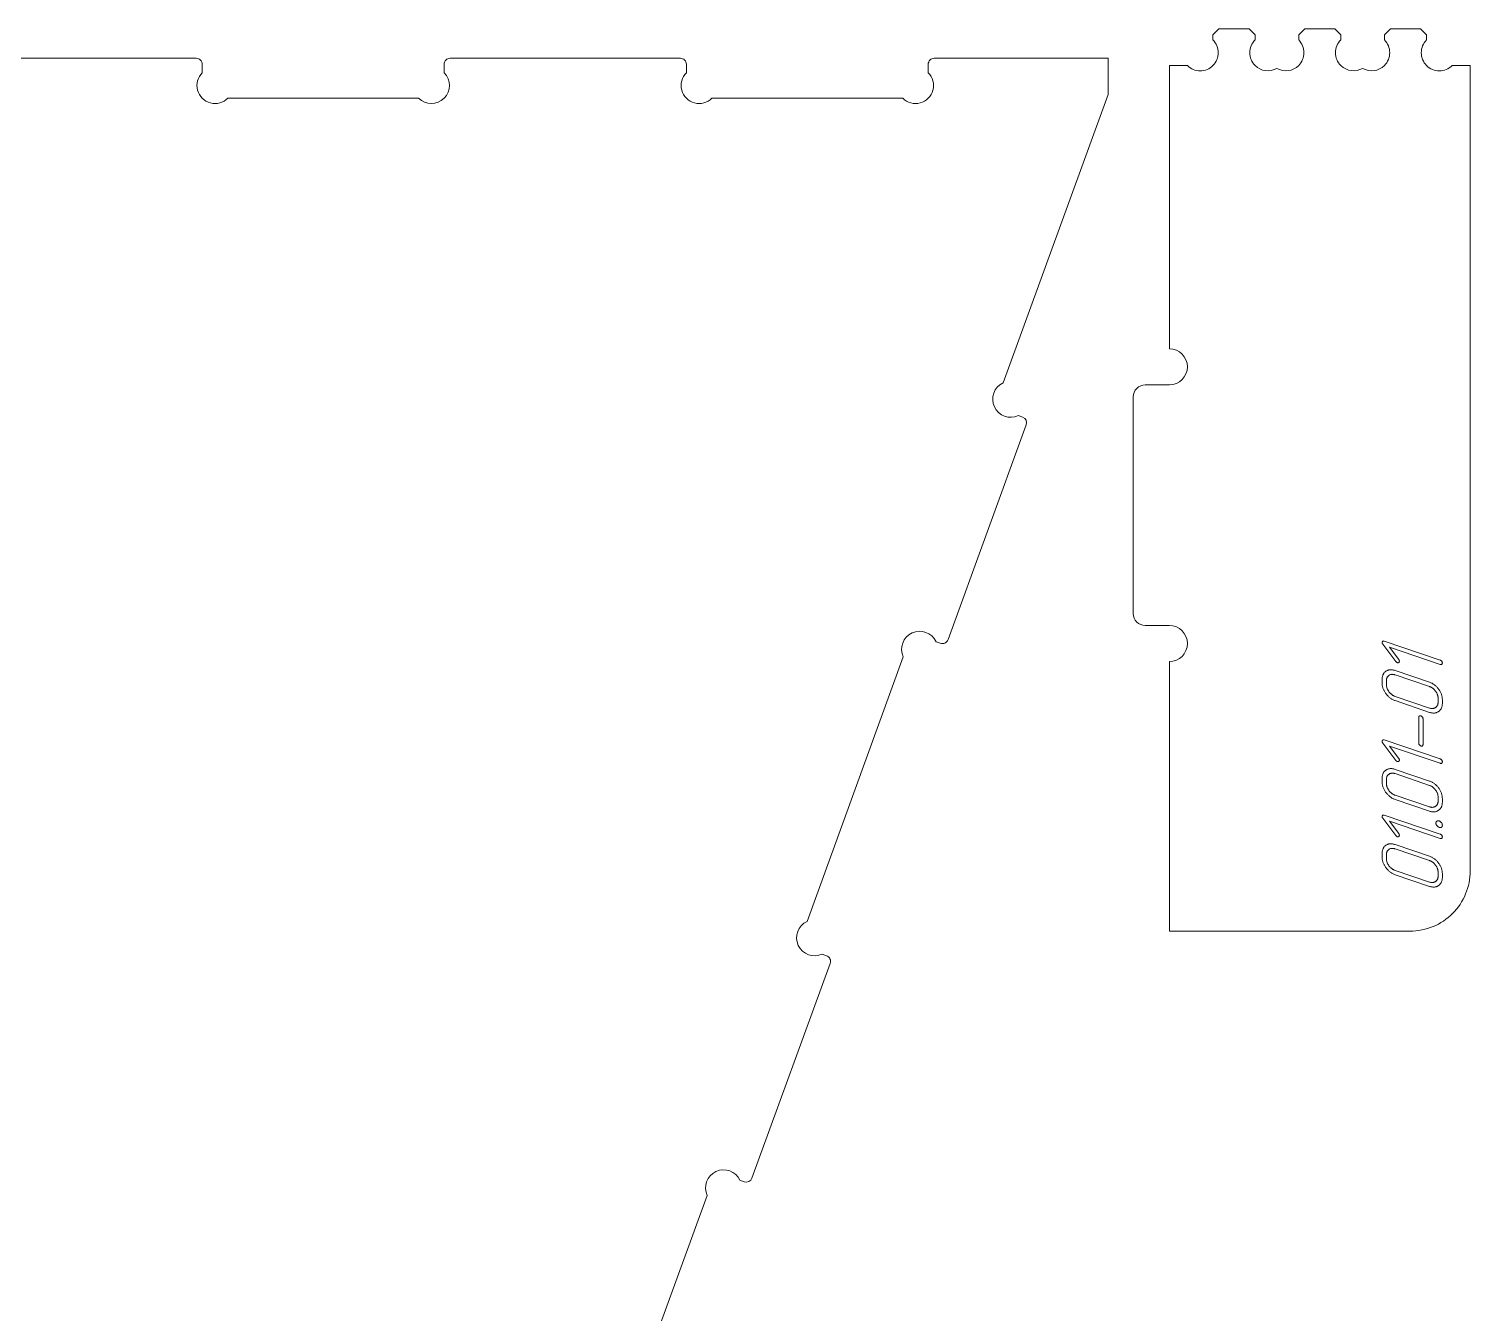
# Model space of a CAD drawing. Header units: millimetres. Extents: x 10 to 1486, y -701 to -10.
# Drawn here: x 1144.6 to 1384.1, y -223.7 to -10.2 of the extents above; entities that cross this region are included whole.
import ezdxf

# ---------------------------------------------------------------- set-up
doc = ezdxf.new("R2010")
doc.units = ezdxf.units.MM
doc.layers.add('cut', color=7, linetype='Continuous', lineweight=0)
doc.layers.add('mark', color=7, linetype='Continuous', lineweight=0)

msp = doc.modelspace()

# ---------------------------------------------------------------- linework, layer by layer
at = {"layer": 'cut'}
msp.add_lwpolyline([(1366.262731, -16.752294, -0.3398485373), (1362.637739, -16.277662, -0.1989123674), (1361.759059, -14.156342, -0.1989123674), (1362.637739, -12.035021), (1362.637739, -11.177673), (1361.637741, -10.177675), (1356.637751, -10.177675), (1355.637753, -11.177673), (1355.637753, -12.035021, -0.4142135624), (1355.637753, -16.277662, -0.339848591), (1352.01276, -16.752294, -0.339848591), (1348.387767, -16.277662, -0.1989123674), (1347.509087, -14.156342, -0.1989123674), (1348.387767, -12.035021), (1348.387767, -11.177673), (1347.387769, -10.177675), (1342.387779, -10.177675), (1341.387781, -11.177673), (1341.387781, -12.035021, -0.4142135624), (1341.387781, -16.277662, -0.4142135624), (1337.14514, -16.277662), (1334.137796, -16.277662), (1334.137796, -63.377556, -1), (1334.137796, -69.377556), (1330.137804, -69.377556, 0.4142135624), (1328.137808, -71.377552), (1328.137808, -107.37748, 0.4142135624), (1330.137804, -109.377476), (1334.137796, -109.377476, -1), (1334.137796, -115.377476), (1334.137796, -160.177375), (1374.137716, -160.177375, 0.4142135624), (1384.137696, -150.177395), (1384.137696, -16.277662), (1381.130351, -16.277662, -0.4142135624), (1376.88771, -16.277662, -0.1989123674), (1376.00903, -14.156342, -0.1989123674), (1376.88771, -12.035021), (1376.88771, -11.177673), (1375.887712, -10.177675), (1370.887722, -10.177675), (1369.887724, -11.177673), (1369.887724, -12.035021, -0.4142135624), (1369.887724, -16.277662, -0.3398485373)], format="xyb", close=True, dxfattribs=at)
msp.add_lwpolyline([(1134.140699, -15.076734), (1172.400505, -15.076734, -0.4142135624), (1173.400503, -16.076732), (1173.400503, -17.48408, 1), (1177.643144, -21.726721), (1209.357782, -21.726721, 1), (1213.600423, -17.48408), (1213.600423, -16.076732, -0.4142135624), (1214.600421, -15.076734), (1252.860226, -15.076734, -0.4142135624), (1253.860224, -16.076732), (1253.860224, -17.48408, 1), (1258.102865, -21.726721), (1289.817503, -21.726721, 1), (1294.060144, -17.48408), (1294.060144, -16.076732, -0.4142135624), (1295.060142, -15.076734), (1323.960084, -15.076734), (1323.960084, -21.076722), (1306.505274, -69.033419, 0.9999999942), (1309.040983, -74.471266), (1309.752658, -74.730294, -0.4142135317), (1310.35033, -76.012005), (1297.353591, -111.720253, -0.4142136646), (1296.071881, -112.317924), (1295.360205, -112.058895, 0.9999999202), (1289.922358, -114.594605), (1273.918617, -158.564524, 0.9999999942), (1276.454326, -164.002371), (1277.166001, -164.261399, -0.4142135624), (1277.763673, -165.54311), (1264.766934, -201.251359, -0.4142134704), (1263.485223, -201.849029), (1262.773548, -201.590001, 0.9999999886), (1257.335701, -204.12571), (1241.33196, -248.095629, 0.9999999942)], format="xyb", dxfattribs=at)
at = {"layer": 'mark'}
for points in [[(1379.157014, -115.128023), (1369.861273, -111.968877), (1369.832322, -111.960009), (1369.804438, -111.95345), (1369.777621, -111.949202), (1369.751871, -111.947263), (1369.727189, -111.947635), (1369.703573, -111.950317), (1369.681025, -111.955308), (1369.659544, -111.96261), (1369.639131, -111.972222), (1369.619784, -111.984144), (1369.60154, -111.998311), (1369.584853, -112.013879), (1369.569863, -112.030587), (1369.55657, -112.048437), (1369.544973, -112.067427), (1369.535074, -112.087558), (1369.526872, -112.108829), (1369.520367, -112.131242), (1369.515559, -112.154795), (1369.512448, -112.179489), (1369.511331, -112.232012), (1369.51721, -112.285067), (1369.530144, -112.337502), (1369.550133, -112.389316), (1369.577176, -112.440511), (1369.611274, -112.491086), (1371.760823, -115.357263), (1371.805377, -115.397536), (1371.845903, -115.433086), (1371.8824, -115.463914), (1371.914869, -115.49002), (1371.94331, -115.511403), (1371.967722, -115.528064), (1371.988106, -115.540002), (1372.004461, -115.547218), (1372.041401, -115.558096), (1372.076999, -115.56517), (1372.111253, -115.56844), (1372.144165, -115.567908), (1372.175734, -115.563572), (1372.20596, -115.555432), (1372.234844, -115.543489), (1372.262385, -115.527743), (1372.287575, -115.508854), (1372.309406, -115.487484), (1372.327879, -115.463633), (1372.342993, -115.437299), (1372.354748, -115.408485), (1372.363145, -115.377189), (1372.368183, -115.343411), (1372.369862, -115.307152), (1372.368188, -115.273101), (1372.363166, -115.238807), (1372.354795, -115.204268), (1372.343077, -115.169485), (1372.32801, -115.134458), (1372.309594, -115.099186), (1372.287831, -115.063671), (1372.26272, -115.027911), (1370.727008, -112.977357), (1379.157237, -115.842419), (1379.202129, -115.855979), (1379.243893, -115.865131), (1379.282528, -115.869874), (1379.318035, -115.870209), (1379.350413, -115.866135), (1379.379663, -115.857653), (1379.405784, -115.844762), (1379.428777, -115.827463), (1379.448866, -115.789759), (1379.466277, -115.75494), (1379.481009, -115.723004), (1379.493062, -115.693954), (1379.502437, -115.667787), (1379.509134, -115.644505), (1379.513151, -115.624107), (1379.514491, -115.606593), (1379.51315, -115.567745), (1379.509127, -115.529773), (1379.502422, -115.492676), (1379.493034, -115.456454), (1379.480965, -115.421108), (1379.466214, -115.386637), (1379.44878, -115.353041), (1379.428665, -115.320321), (1379.402521, -115.287996), (1379.374145, -115.258038), (1379.343537, -115.230448), (1379.310697, -115.205227), (1379.275624, -115.182374), (1379.238319, -115.161888), (1379.198783, -115.143772)], [(1377.369852, -118.799221), (1371.655578, -116.85726), (1371.545017, -116.822167), (1371.436549, -116.792752), (1371.330174, -116.769014), (1371.225891, -116.750955), (1371.123701, -116.738573), (1371.023604, -116.73187), (1370.925599, -116.730845), (1370.829687, -116.735497), (1370.735867, -116.745828), (1370.64414, -116.761836), (1370.554506, -116.783523), (1370.466964, -116.810888), (1370.381515, -116.84393), (1370.298159, -116.882651), (1370.216895, -116.92705), (1370.137724, -116.977126), (1370.06204, -117.03182), (1369.99124, -117.090071), (1369.925322, -117.151878), (1369.864287, -117.217242), (1369.808135, -117.286162), (1369.756865, -117.358639), (1369.710479, -117.434672), (1369.668975, -117.514262), (1369.632354, -117.597409), (1369.600616, -117.684112), (1369.57376, -117.774372), (1369.551787, -117.868189), (1369.534698, -117.965562), (1369.522491, -118.066492), (1369.515166, -118.170978), (1369.512725, -118.279021), (1369.512725, -118.993305), (1369.515236, -119.10557), (1369.52277, -119.217366), (1369.535325, -119.328692), (1369.552904, -119.439548), (1369.575504, -119.549935), (1369.603127, -119.659852), (1369.635772, -119.7693), (1369.673439, -119.878278), (1369.716129, -119.986787), (1369.763841, -120.094826), (1369.816575, -120.202396), (1369.874331, -120.309496), (1369.93711, -120.416127), (1370.004912, -120.522288), (1370.077735, -120.627979), (1370.155581, -120.733201), (1370.236775, -120.836046), (1370.319643, -120.934604), (1370.404185, -121.028876), (1370.490402, -121.118862), (1370.578292, -121.204563), (1370.667857, -121.285977), (1370.759095, -121.363106), (1370.852008, -121.435948), (1370.946595, -121.504505), (1371.042856, -121.568775), (1371.140791, -121.62876), (1371.2404, -121.684458), (1371.341683, -121.735871), (1371.444641, -121.782998), (1371.549272, -121.825838), (1371.655578, -121.864393), (1377.369852, -123.806354), (1377.481264, -123.841629), (1377.590499, -123.871003), (1377.697558, -123.894476), (1377.802441, -123.912049), (1377.905147, -123.923721), (1378.005677, -123.929492), (1378.10403, -123.929362), (1378.200208, -123.923332), (1378.294209, -123.9114), (1378.386033, -123.893568), (1378.475681, -123.869836), (1378.563153, -123.840202), (1378.648449, -123.804668), (1378.731568, -123.763232), (1378.812511, -123.715896), (1378.891278, -123.66266), (1378.966529, -123.60502), (1379.036925, -123.544474), (1379.102466, -123.481023), (1379.163152, -123.414666), (1379.218984, -123.345403), (1379.26996, -123.273234), (1379.316082, -123.19816), (1379.357348, -123.12018), (1379.39376, -123.039295), (1379.425317, -122.955503), (1379.452019, -122.868806), (1379.473866, -122.779204), (1379.490858, -122.686695), (1379.502995, -122.591281), (1379.510278, -122.492961), (1379.512705, -122.391736), (1379.512705, -121.677452), (1379.510236, -121.566038), (1379.502828, -121.45501), (1379.490481, -121.344369), (1379.473196, -121.234114), (1379.450972, -121.124245), (1379.42381, -121.014763), (1379.391709, -120.905667), (1379.35467, -120.796957), (1379.312692, -120.688633), (1379.265775, -120.580696), (1379.213919, -120.473145), (1379.157125, -120.36598), (1379.095393, -120.259201), (1379.028722, -120.152809), (1378.957112, -120.046803), (1378.880563, -119.941183), (1378.800583, -119.837884), (1378.718678, -119.738843), (1378.634847, -119.644058), (1378.549091, -119.55353), (1378.46141, -119.467259), (1378.371803, -119.385244), (1378.280272, -119.307487), (1378.186815, -119.233986), (1378.091433, -119.164741), (1377.994126, -119.099754), (1377.894893, -119.039023), (1377.793735, -118.982549), (1377.690652, -118.930332), (1377.585644, -118.882371), (1377.478711, -118.838668)], [(1377.369852, -119.513505), (1371.655578, -117.571545), (1371.583006, -117.548521), (1371.511717, -117.529226), (1371.441711, -117.513661), (1371.372989, -117.501825), (1371.305551, -117.493718), (1371.239396, -117.489341), (1371.174524, -117.488693), (1371.110936, -117.491774), (1371.048632, -117.498584), (1370.987611, -117.509123), (1370.927873, -117.523392), (1370.869419, -117.54139), (1370.812248, -117.563117), (1370.756361, -117.588573), (1370.701757, -117.617759), (1370.648437, -117.650674), (1370.597405, -117.686682), (1370.549665, -117.725149), (1370.505217, -117.766073), (1370.464062, -117.809456), (1370.4262, -117.855296), (1370.39163, -117.903594), (1370.360352, -117.954351), (1370.332366, -118.007565), (1370.307673, -118.063237), (1370.286273, -118.121367), (1370.268164, -118.181956), (1370.253349, -118.245002), (1370.241825, -118.310506), (1370.233594, -118.378468), (1370.228656, -118.448888), (1370.227009, -118.521766), (1370.227009, -119.23605), (1370.228642, -119.310028), (1370.233538, -119.383749), (1370.2417, -119.457212), (1370.253125, -119.530417), (1370.267816, -119.603365), (1370.28577, -119.676055), (1370.30699, -119.748487), (1370.331473, -119.820661), (1370.359222, -119.892578), (1370.390234, -119.964238), (1370.424512, -120.035639), (1370.462054, -120.106783), (1370.50286, -120.177669), (1370.546931, -120.248298), (1370.594266, -120.318669), (1370.644866, -120.388782), (1370.697781, -120.457367), (1370.752064, -120.523151), (1370.807714, -120.586135), (1370.864731, -120.646319), (1370.923116, -120.703703), (1370.982867, -120.758286), (1371.043986, -120.810069), (1371.106472, -120.859052), (1371.170325, -120.905235), (1371.235545, -120.948618), (1371.302133, -120.9892), (1371.370087, -121.026982), (1371.439409, -121.061964), (1371.510098, -121.094146), (1371.582155, -121.123528), (1371.655578, -121.150109), (1377.369852, -123.092069), (1377.441574, -123.114759), (1377.512095, -123.133664), (1377.581417, -123.148785), (1377.649539, -123.160122), (1377.716461, -123.167674), (1377.782184, -123.171443), (1377.846707, -123.171427), (1377.91003, -123.167627), (1377.972153, -123.160043), (1378.033076, -123.148675), (1378.0928, -123.133523), (1378.151324, -123.114586), (1378.208648, -123.091865), (1378.264772, -123.06536), (1378.319697, -123.035071), (1378.373422, -123.000998), (1378.424886, -122.963952), (1378.473031, -122.924746), (1378.517855, -122.883379), (1378.559359, -122.839852), (1378.597542, -122.794164), (1378.632405, -122.746315), (1378.663948, -122.696305), (1378.692171, -122.644135), (1378.717073, -122.589804), (1378.738655, -122.533313), (1378.756917, -122.474661), (1378.771858, -122.413848), (1378.783479, -122.350875), (1378.79178, -122.285741), (1378.796761, -122.218446), (1378.798421, -122.148991), (1378.798421, -121.434707), (1378.79683, -121.362431), (1378.792059, -121.290245), (1378.784107, -121.218151), (1378.772974, -121.146147), (1378.758661, -121.074234), (1378.741166, -121.002411), (1378.720491, -120.930679), (1378.696635, -120.859038), (1378.669598, -120.787488), (1378.639381, -120.716028), (1378.605983, -120.644659), (1378.569403, -120.57338), (1378.529643, -120.502192), (1378.486703, -120.431095), (1378.440581, -120.360089), (1378.391279, -120.289173), (1378.339577, -120.219702), (1378.286257, -120.15303), (1378.231318, -120.089157), (1378.174761, -120.028083), (1378.116586, -119.969808), (1378.056793, -119.914331), (1377.995381, -119.861653), (1377.932351, -119.811775), (1377.867703, -119.764695), (1377.801436, -119.720414), (1377.733551, -119.678932), (1377.664048, -119.640249), (1377.592927, -119.604365), (1377.520187, -119.571279), (1377.445829, -119.540993)], [(1376.298426, -129.156455), (1376.298426, -124.870749), (1376.29664, -124.828513), (1376.291283, -124.787518), (1376.282354, -124.747765), (1376.269854, -124.709254), (1376.253783, -124.671984), (1376.23414, -124.635956), (1376.210926, -124.601169), (1376.18414, -124.567624), (1376.155346, -124.536076), (1376.126105, -124.50728), (1376.096417, -124.481236), (1376.066283, -124.457943), (1376.035703, -124.437402), (1376.004676, -124.419613), (1375.973203, -124.404576), (1375.941284, -124.39229), (1375.909364, -124.383215), (1375.877891, -124.377865), (1375.846864, -124.37624), (1375.816284, -124.378339), (1375.78615, -124.384164), (1375.756463, -124.393713), (1375.727222, -124.406987), (1375.698427, -124.423986), (1375.671641, -124.443678), (1375.648427, -124.46503), (1375.628784, -124.488042), (1375.612713, -124.512714), (1375.600213, -124.539046), (1375.591284, -124.567039), (1375.585927, -124.596691), (1375.584141, -124.628004), (1375.584141, -128.913709), (1375.585366, -128.946823), (1375.589038, -128.9792), (1375.595159, -129.010841), (1375.603729, -129.041745), (1375.614746, -129.071912), (1375.628212, -129.101342), (1375.644127, -129.130036), (1375.66249, -129.157993), (1375.683301, -129.185213), (1375.70656, -129.211697), (1375.7573, -129.26139), (1375.781459, -129.28347), (1375.804551, -129.303616), (1375.826576, -129.321829), (1375.847534, -129.338109), (1375.867424, -129.352455), (1375.886247, -129.364868), (1375.904003, -129.375347), (1375.920692, -129.383893), (1375.936314, -129.390505), (1375.940052, -129.391856), (1375.945741, -129.393772), (1375.959029, -129.397948), (1376.010926, -129.410144), (1376.060815, -129.415128), (1376.108694, -129.412901), (1376.154564, -129.403462), (1376.198426, -129.386811), (1376.221863, -129.368759), (1376.242176, -129.347637), (1376.259363, -129.323446), (1376.273426, -129.296186), (1376.284363, -129.265857), (1376.292176, -129.232459), (1376.296863, -129.195991)], [(1379.157014, -131.556561), (1369.861273, -128.397416), (1369.832322, -128.388547), (1369.804438, -128.381989), (1369.777621, -128.37774), (1369.751871, -128.375802), (1369.727189, -128.376173), (1369.703573, -128.378855), (1369.681025, -128.383847), (1369.659544, -128.391149), (1369.639131, -128.40076), (1369.619784, -128.412682), (1369.60154, -128.426849), (1369.584853, -128.442417), (1369.569863, -128.459126), (1369.55657, -128.476975), (1369.544973, -128.495965), (1369.535074, -128.516096), (1369.526872, -128.537368), (1369.520367, -128.559781), (1369.515559, -128.583334), (1369.512448, -128.608028), (1369.511331, -128.660551), (1369.51721, -128.713605), (1369.530144, -128.76604), (1369.550133, -128.817855), (1369.577176, -128.86905), (1369.611274, -128.919625), (1371.760823, -131.785802), (1371.805377, -131.826075), (1371.845903, -131.861625), (1371.8824, -131.892453), (1371.914869, -131.918558), (1371.94331, -131.939942), (1371.967722, -131.956602), (1371.988106, -131.968541), (1372.004461, -131.975757), (1372.041401, -131.986634), (1372.076999, -131.993708), (1372.111253, -131.996979), (1372.144165, -131.996446), (1372.175734, -131.99211), (1372.20596, -131.983971), (1372.234844, -131.972028), (1372.262385, -131.956282), (1372.287575, -131.937393), (1372.309406, -131.916023), (1372.327879, -131.892171), (1372.342993, -131.865838), (1372.354748, -131.837023), (1372.363145, -131.805727), (1372.368183, -131.77195), (1372.369862, -131.73569), (1372.368188, -131.70164), (1372.363166, -131.667345), (1372.354795, -131.632807), (1372.343077, -131.598024), (1372.32801, -131.562996), (1372.309594, -131.527725), (1372.287831, -131.49221), (1372.26272, -131.45645), (1370.727008, -129.405896), (1379.157237, -132.270957), (1379.202129, -132.284517), (1379.243893, -132.293669), (1379.282528, -132.298413), (1379.318035, -132.298747), (1379.350413, -132.294674), (1379.379663, -132.286192), (1379.405784, -132.273301), (1379.428777, -132.256002), (1379.448866, -132.218298), (1379.466277, -132.183478), (1379.481009, -132.151543), (1379.493062, -132.122492), (1379.502437, -132.096326), (1379.509134, -132.073043), (1379.513151, -132.052645), (1379.514491, -132.035132), (1379.51315, -131.996284), (1379.509127, -131.958311), (1379.502422, -131.921214), (1379.493034, -131.884993), (1379.480965, -131.849646), (1379.466214, -131.815175), (1379.44878, -131.78158), (1379.428665, -131.74886), (1379.402521, -131.716534), (1379.374145, -131.686576), (1379.343537, -131.658987), (1379.310697, -131.633765), (1379.275624, -131.610912), (1379.238319, -131.590427), (1379.198783, -131.57231)], [(1377.369852, -135.227759), (1371.655578, -133.285799), (1371.545017, -133.250706), (1371.436549, -133.22129), (1371.330174, -133.197553), (1371.225891, -133.179493), (1371.123701, -133.167112), (1371.023604, -133.160409), (1370.925599, -133.159383), (1370.829687, -133.164036), (1370.735867, -133.174366), (1370.64414, -133.190375), (1370.554506, -133.212062), (1370.466964, -133.239426), (1370.381515, -133.272469), (1370.298159, -133.31119), (1370.216895, -133.355588), (1370.137724, -133.405665), (1370.06204, -133.460359), (1369.99124, -133.518609), (1369.925322, -133.580416), (1369.864287, -133.64578), (1369.808135, -133.7147), (1369.756865, -133.787177), (1369.710479, -133.863211), (1369.668975, -133.942801), (1369.632354, -134.025948), (1369.600616, -134.112651), (1369.57376, -134.202911), (1369.551787, -134.296727), (1369.534698, -134.394101), (1369.522491, -134.49503), (1369.515166, -134.599517), (1369.512725, -134.707559), (1369.512725, -135.421844), (1369.515236, -135.534109), (1369.52277, -135.645904), (1369.535325, -135.75723), (1369.552904, -135.868087), (1369.575504, -135.978473), (1369.603127, -136.088391), (1369.635772, -136.197839), (1369.673439, -136.306817), (1369.716129, -136.415326), (1369.763841, -136.523365), (1369.816575, -136.630935), (1369.874331, -136.738035), (1369.93711, -136.844665), (1370.004912, -136.950826), (1370.077735, -137.056518), (1370.155581, -137.16174), (1370.236775, -137.264584), (1370.319643, -137.363142), (1370.404185, -137.457415), (1370.490402, -137.547401), (1370.578292, -137.633101), (1370.667857, -137.714516), (1370.759095, -137.791644), (1370.852008, -137.864487), (1370.946595, -137.933043), (1371.042856, -137.997314), (1371.140791, -138.057298), (1371.2404, -138.112997), (1371.341683, -138.16441), (1371.444641, -138.211536), (1371.549272, -138.254377), (1371.655578, -138.292932), (1377.369852, -140.234892), (1377.481264, -140.270167), (1377.590499, -140.299541), (1377.697558, -140.323015), (1377.802441, -140.340587), (1377.905147, -140.352259), (1378.005677, -140.35803), (1378.10403, -140.357901), (1378.200208, -140.35187), (1378.294209, -140.339939), (1378.386033, -140.322107), (1378.475681, -140.298374), (1378.563153, -140.26874), (1378.648449, -140.233206), (1378.731568, -140.191771), (1378.812511, -140.144435), (1378.891278, -140.091198), (1378.966529, -140.033558), (1379.036925, -139.973013), (1379.102466, -139.909561), (1379.163152, -139.843204), (1379.218984, -139.773941), (1379.26996, -139.701773), (1379.316082, -139.626699), (1379.357348, -139.548719), (1379.39376, -139.467833), (1379.425317, -139.384042), (1379.452019, -139.297345), (1379.473866, -139.207742), (1379.490858, -139.115234), (1379.502995, -139.01982), (1379.510278, -138.9215), (1379.512705, -138.820274), (1379.512705, -138.10599), (1379.510236, -137.994576), (1379.502828, -137.883549), (1379.490481, -137.772908), (1379.473196, -137.662653), (1379.450972, -137.552784), (1379.42381, -137.443301), (1379.391709, -137.334205), (1379.35467, -137.225495), (1379.312692, -137.117172), (1379.265775, -137.009234), (1379.213919, -136.901683), (1379.157125, -136.794518), (1379.095393, -136.68774), (1379.028722, -136.581347), (1378.957112, -136.475341), (1378.880563, -136.369721), (1378.800583, -136.266423), (1378.718678, -136.167381), (1378.634847, -136.072597), (1378.549091, -135.982069), (1378.46141, -135.895797), (1378.371803, -135.813783), (1378.280272, -135.736025), (1378.186815, -135.662524), (1378.091433, -135.59328), (1377.994126, -135.528292), (1377.894893, -135.467562), (1377.793735, -135.411088), (1377.690652, -135.35887), (1377.585644, -135.31091), (1377.478711, -135.267206)], [(1377.369852, -135.942044), (1371.655578, -134.000083), (1371.583006, -133.97706), (1371.511717, -133.957765), (1371.441711, -133.9422), (1371.372989, -133.930364), (1371.305551, -133.922257), (1371.239396, -133.91788), (1371.174524, -133.917231), (1371.110936, -133.920312), (1371.048632, -133.927122), (1370.987611, -133.937662), (1370.927873, -133.951931), (1370.869419, -133.969928), (1370.812248, -133.991656), (1370.756361, -134.017112), (1370.701757, -134.046298), (1370.648437, -134.079213), (1370.597405, -134.115221), (1370.549665, -134.153687), (1370.505217, -134.194612), (1370.464062, -134.237994), (1370.4262, -134.283835), (1370.39163, -134.332133), (1370.360352, -134.382889), (1370.332366, -134.436104), (1370.307673, -134.491776), (1370.286273, -134.549906), (1370.268164, -134.610494), (1370.253349, -134.67354), (1370.241825, -134.739044), (1370.233594, -134.807006), (1370.228656, -134.877427), (1370.227009, -134.950305), (1370.227009, -135.664589), (1370.228642, -135.738567), (1370.233538, -135.812288), (1370.2417, -135.885751), (1370.253125, -135.958956), (1370.267816, -136.031903), (1370.28577, -136.104593), (1370.30699, -136.177025), (1370.331473, -136.2492), (1370.359222, -136.321117), (1370.390234, -136.392776), (1370.424512, -136.464178), (1370.462054, -136.535322), (1370.50286, -136.606208), (1370.546931, -136.676837), (1370.594266, -136.747208), (1370.644866, -136.817321), (1370.697781, -136.885905), (1370.752064, -136.95169), (1370.807714, -137.014674), (1370.864731, -137.074858), (1370.923116, -137.132241), (1370.982867, -137.186825), (1371.043986, -137.238608), (1371.106472, -137.287591), (1371.170325, -137.333774), (1371.235545, -137.377156), (1371.302133, -137.417739), (1371.370087, -137.455521), (1371.439409, -137.490503), (1371.510098, -137.522685), (1371.582155, -137.552066), (1371.655578, -137.578648), (1377.369852, -139.520608), (1377.441574, -139.543297), (1377.512095, -139.562202), (1377.581417, -139.577323), (1377.649539, -139.58866), (1377.716461, -139.596213), (1377.782184, -139.599981), (1377.846707, -139.599966), (1377.91003, -139.596166), (1377.972153, -139.588582), (1378.033076, -139.577214), (1378.0928, -139.562061), (1378.151324, -139.543125), (1378.208648, -139.520404), (1378.264772, -139.493899), (1378.319697, -139.46361), (1378.373422, -139.429537), (1378.424886, -139.392491), (1378.473031, -139.353285), (1378.517855, -139.311918), (1378.559359, -139.26839), (1378.597542, -139.222702), (1378.632405, -139.174853), (1378.663948, -139.124844), (1378.692171, -139.072674), (1378.717073, -139.018343), (1378.738655, -138.961851), (1378.756917, -138.903199), (1378.771858, -138.842387), (1378.783479, -138.779413), (1378.79178, -138.714279), (1378.796761, -138.646985), (1378.798421, -138.577529), (1378.798421, -137.863245), (1378.79683, -137.790969), (1378.792059, -137.718784), (1378.784107, -137.646689), (1378.772974, -137.574685), (1378.758661, -137.502772), (1378.741166, -137.43095), (1378.720491, -137.359218), (1378.696635, -137.287577), (1378.669598, -137.216026), (1378.639381, -137.144566), (1378.605983, -137.073197), (1378.569403, -137.001919), (1378.529643, -136.930731), (1378.486703, -136.859634), (1378.440581, -136.788627), (1378.391279, -136.717712), (1378.339577, -136.648241), (1378.286257, -136.581569), (1378.231318, -136.517696), (1378.174761, -136.456621), (1378.116586, -136.398346), (1378.056793, -136.34287), (1377.995381, -136.290192), (1377.932351, -136.240313), (1377.867703, -136.193234), (1377.801436, -136.148953), (1377.733551, -136.107471), (1377.664048, -136.068787), (1377.592927, -136.032903), (1377.520187, -135.999818), (1377.445829, -135.969531)], [(1379.157014, -144.056536), (1369.861273, -140.897391), (1369.832322, -140.888522), (1369.804438, -140.881964), (1369.777621, -140.877715), (1369.751871, -140.875777), (1369.727189, -140.876148), (1369.703573, -140.87883), (1369.681025, -140.883822), (1369.659544, -140.891124), (1369.639131, -140.900735), (1369.619784, -140.912657), (1369.60154, -140.926824), (1369.584853, -140.942392), (1369.569863, -140.959101), (1369.55657, -140.97695), (1369.544973, -140.99594), (1369.535074, -141.016071), (1369.526872, -141.037343), (1369.520367, -141.059756), (1369.515559, -141.083309), (1369.512448, -141.108003), (1369.511331, -141.160526), (1369.51721, -141.21358), (1369.530144, -141.266015), (1369.550133, -141.31783), (1369.577176, -141.369025), (1369.611274, -141.4196), (1371.760823, -144.285777), (1371.805377, -144.32605), (1371.845903, -144.3616), (1371.8824, -144.392428), (1371.914869, -144.418533), (1371.94331, -144.439917), (1371.967722, -144.456577), (1371.988106, -144.468516), (1372.004461, -144.475732), (1372.041401, -144.486609), (1372.076999, -144.493683), (1372.111253, -144.496954), (1372.144165, -144.496421), (1372.175734, -144.492085), (1372.20596, -144.483946), (1372.234844, -144.472003), (1372.262385, -144.456257), (1372.287575, -144.437368), (1372.309406, -144.415998), (1372.327879, -144.392146), (1372.342993, -144.365813), (1372.354748, -144.336998), (1372.363145, -144.305702), (1372.368183, -144.271925), (1372.369862, -144.235665), (1372.368188, -144.201615), (1372.363166, -144.16732), (1372.354795, -144.132782), (1372.343077, -144.097999), (1372.32801, -144.062971), (1372.309594, -144.0277), (1372.287831, -143.992185), (1372.26272, -143.956425), (1370.727008, -141.905871), (1379.157237, -144.770932), (1379.202129, -144.784492), (1379.243893, -144.793644), (1379.282528, -144.798388), (1379.318035, -144.798722), (1379.350413, -144.794649), (1379.379663, -144.786167), (1379.405784, -144.773276), (1379.428777, -144.755977), (1379.448866, -144.718273), (1379.466277, -144.683453), (1379.481009, -144.651518), (1379.493062, -144.622467), (1379.502437, -144.596301), (1379.509134, -144.573018), (1379.513151, -144.55262), (1379.514491, -144.535107), (1379.51315, -144.496259), (1379.509127, -144.458286), (1379.502422, -144.421189), (1379.493034, -144.384968), (1379.480965, -144.349621), (1379.466214, -144.31515), (1379.44878, -144.281555), (1379.428665, -144.248835), (1379.402521, -144.216509), (1379.374145, -144.186551), (1379.343537, -144.158962), (1379.310697, -144.13374), (1379.275624, -144.110887), (1379.238319, -144.090402), (1379.198783, -144.072285)], [(1378.441279, -142.206094), (1378.443099, -142.255136), (1378.448561, -142.303156), (1378.457664, -142.350154), (1378.470408, -142.396131), (1378.486793, -142.441084), (1378.50682, -142.485016), (1378.530487, -142.527926), (1378.557796, -142.569814), (1378.588746, -142.610679), (1378.623337, -142.650522), (1378.661284, -142.689239), (1378.698867, -142.725476), (1378.734944, -142.758814), (1378.769515, -142.789255), (1378.802578, -142.816798), (1378.834135, -142.841444), (1378.864185, -142.863192), (1378.892729, -142.882042), (1378.919765, -142.897995), (1378.945295, -142.91105), (1378.969319, -142.921207), (1378.975089, -142.923294), (1378.983678, -142.926185), (1379.00361, -142.932431), (1379.04291, -142.942847), (1379.081456, -142.950498), (1379.119249, -142.955382), (1379.156288, -142.9575), (1379.192575, -142.956852), (1379.228107, -142.953438), (1379.262887, -142.947258), (1379.296913, -142.938311), (1379.330186, -142.926598), (1379.362705, -142.912119), (1379.385227, -142.896802), (1379.405918, -142.879554), (1379.424778, -142.860376), (1379.441807, -142.839267), (1379.457004, -142.816228), (1379.470371, -142.791258), (1379.481907, -142.764358), (1379.491611, -142.735527), (1379.499485, -142.704766), (1379.505527, -142.672074), (1379.509739, -142.637452), (1379.512119, -142.600899), (1379.512663, -142.562246), (1379.511198, -142.522577), (1379.507641, -142.483635), (1379.501991, -142.445421), (1379.494248, -142.407934), (1379.484413, -142.371175), (1379.472485, -142.335143), (1379.458464, -142.299839), (1379.442351, -142.265262), (1379.424145, -142.231413), (1379.403846, -142.198292), (1379.381455, -142.165898), (1379.356972, -142.134231), (1379.330542, -142.103363), (1379.276238, -142.046143), (1379.220888, -141.99537), (1379.164491, -141.951044), (1379.107049, -141.913165), (1379.04856, -141.881732), (1378.989024, -141.856746), (1378.958959, -141.846763), (1378.929112, -141.83891), (1378.899528, -141.83324), (1378.870205, -141.829752), (1378.841144, -141.828446), (1378.812344, -141.829323), (1378.783805, -141.832383), (1378.755529, -141.837625), (1378.727514, -141.84505), (1378.69976, -141.854657), (1378.672268, -141.866447), (1378.645038, -141.88042), (1378.591948, -141.914525), (1378.567883, -141.933472), (1378.54591, -141.953392), (1378.52603, -141.974285), (1378.508243, -141.996151), (1378.492548, -142.018989), (1378.478946, -142.0428), (1378.467437, -142.067584), (1378.45802, -142.09334), (1378.450695, -142.120069), (1378.445464, -142.147771), (1378.442325, -142.176446)], [(1377.369852, -147.727734), (1371.655578, -145.785774), (1371.545017, -145.750681), (1371.436549, -145.721265), (1371.330174, -145.697528), (1371.225891, -145.679468), (1371.123701, -145.667087), (1371.023604, -145.660384), (1370.925599, -145.659358), (1370.829687, -145.664011), (1370.735867, -145.674341), (1370.64414, -145.69035), (1370.554506, -145.712037), (1370.466964, -145.739401), (1370.381515, -145.772444), (1370.298159, -145.811165), (1370.216895, -145.855563), (1370.137724, -145.90564), (1370.06204, -145.960334), (1369.99124, -146.018584), (1369.925322, -146.080391), (1369.864287, -146.145755), (1369.808135, -146.214675), (1369.756865, -146.287152), (1369.710479, -146.363186), (1369.668975, -146.442776), (1369.632354, -146.525923), (1369.600616, -146.612626), (1369.57376, -146.702886), (1369.551787, -146.796702), (1369.534698, -146.894076), (1369.522491, -146.995005), (1369.515166, -147.099492), (1369.512725, -147.207534), (1369.512725, -147.921819), (1369.515236, -148.034084), (1369.52277, -148.145879), (1369.535325, -148.257205), (1369.552904, -148.368062), (1369.575504, -148.478448), (1369.603127, -148.588366), (1369.635772, -148.697814), (1369.673439, -148.806792), (1369.716129, -148.915301), (1369.763841, -149.02334), (1369.816575, -149.13091), (1369.874331, -149.23801), (1369.93711, -149.34464), (1370.004912, -149.450801), (1370.077735, -149.556493), (1370.155581, -149.661715), (1370.236775, -149.764559), (1370.319643, -149.863117), (1370.404185, -149.95739), (1370.490402, -150.047376), (1370.578292, -150.133076), (1370.667857, -150.214491), (1370.759095, -150.291619), (1370.852008, -150.364462), (1370.946595, -150.433018), (1371.042856, -150.497289), (1371.140791, -150.557273), (1371.2404, -150.612972), (1371.341683, -150.664385), (1371.444641, -150.711511), (1371.549272, -150.754352), (1371.655578, -150.792907), (1377.369852, -152.734867), (1377.481264, -152.770142), (1377.590499, -152.799516), (1377.697558, -152.82299), (1377.802441, -152.840562), (1377.905147, -152.852234), (1378.005677, -152.858005), (1378.10403, -152.857876), (1378.200208, -152.851845), (1378.294209, -152.839914), (1378.386033, -152.822082), (1378.475681, -152.798349), (1378.563153, -152.768715), (1378.648449, -152.733181), (1378.731568, -152.691746), (1378.812511, -152.64441), (1378.891278, -152.591173), (1378.966529, -152.533533), (1379.036925, -152.472988), (1379.102466, -152.409536), (1379.163152, -152.343179), (1379.218984, -152.273916), (1379.26996, -152.201748), (1379.316082, -152.126674), (1379.357348, -152.048694), (1379.39376, -151.967808), (1379.425317, -151.884017), (1379.452019, -151.79732), (1379.473866, -151.707717), (1379.490858, -151.615209), (1379.502995, -151.519795), (1379.510278, -151.421475), (1379.512705, -151.320249), (1379.512705, -150.605965), (1379.510236, -150.494551), (1379.502828, -150.383524), (1379.490481, -150.272883), (1379.473196, -150.162628), (1379.450972, -150.052759), (1379.42381, -149.943276), (1379.391709, -149.83418), (1379.35467, -149.72547), (1379.312692, -149.617147), (1379.265775, -149.509209), (1379.213919, -149.401658), (1379.157125, -149.294493), (1379.095393, -149.187715), (1379.028722, -149.081322), (1378.957112, -148.975316), (1378.880563, -148.869696), (1378.800583, -148.766398), (1378.718678, -148.667356), (1378.634847, -148.572572), (1378.549091, -148.482044), (1378.46141, -148.395772), (1378.371803, -148.313758), (1378.280272, -148.236), (1378.186815, -148.162499), (1378.091433, -148.093255), (1377.994126, -148.028267), (1377.894893, -147.967537), (1377.793735, -147.911063), (1377.690652, -147.858845), (1377.585644, -147.810885), (1377.478711, -147.767181)], [(1377.369852, -148.442019), (1371.655578, -146.500058), (1371.583006, -146.477035), (1371.511717, -146.45774), (1371.441711, -146.442175), (1371.372989, -146.430339), (1371.305551, -146.422232), (1371.239396, -146.417855), (1371.174524, -146.417206), (1371.110936, -146.420287), (1371.048632, -146.427097), (1370.987611, -146.437637), (1370.927873, -146.451906), (1370.869419, -146.469903), (1370.812248, -146.491631), (1370.756361, -146.517087), (1370.701757, -146.546273), (1370.648437, -146.579188), (1370.597405, -146.615196), (1370.549665, -146.653662), (1370.505217, -146.694587), (1370.464062, -146.737969), (1370.4262, -146.78381), (1370.39163, -146.832108), (1370.360352, -146.882864), (1370.332366, -146.936079), (1370.307673, -146.991751), (1370.286273, -147.049881), (1370.268164, -147.110469), (1370.253349, -147.173515), (1370.241825, -147.239019), (1370.233594, -147.306981), (1370.228656, -147.377402), (1370.227009, -147.45028), (1370.227009, -148.164564), (1370.228642, -148.238542), (1370.233538, -148.312263), (1370.2417, -148.385726), (1370.253125, -148.458931), (1370.267816, -148.531878), (1370.28577, -148.604568), (1370.30699, -148.677), (1370.331473, -148.749175), (1370.359222, -148.821092), (1370.390234, -148.892751), (1370.424512, -148.964153), (1370.462054, -149.035297), (1370.50286, -149.106183), (1370.546931, -149.176812), (1370.594266, -149.247183), (1370.644866, -149.317296), (1370.697781, -149.38588), (1370.752064, -149.451665), (1370.807714, -149.514649), (1370.864731, -149.574833), (1370.923116, -149.632216), (1370.982867, -149.6868), (1371.043986, -149.738583), (1371.106472, -149.787566), (1371.170325, -149.833749), (1371.235545, -149.877131), (1371.302133, -149.917714), (1371.370087, -149.955496), (1371.439409, -149.990478), (1371.510098, -150.02266), (1371.582155, -150.052041), (1371.655578, -150.078623), (1377.369852, -152.020583), (1377.441574, -152.043272), (1377.512095, -152.062177), (1377.581417, -152.077298), (1377.649539, -152.088635), (1377.716461, -152.096188), (1377.782184, -152.099956), (1377.846707, -152.099941), (1377.91003, -152.096141), (1377.972153, -152.088557), (1378.033076, -152.077189), (1378.0928, -152.062036), (1378.151324, -152.0431), (1378.208648, -152.020379), (1378.264772, -151.993874), (1378.319697, -151.963585), (1378.373422, -151.929512), (1378.424886, -151.892466), (1378.473031, -151.85326), (1378.517855, -151.811893), (1378.559359, -151.768365), (1378.597542, -151.722677), (1378.632405, -151.674828), (1378.663948, -151.624819), (1378.692171, -151.572649), (1378.717073, -151.518318), (1378.738655, -151.461826), (1378.756917, -151.403174), (1378.771858, -151.342362), (1378.783479, -151.279388), (1378.79178, -151.214254), (1378.796761, -151.14696), (1378.798421, -151.077504), (1378.798421, -150.36322), (1378.79683, -150.290944), (1378.792059, -150.218759), (1378.784107, -150.146664), (1378.772974, -150.07466), (1378.758661, -150.002747), (1378.741166, -149.930925), (1378.720491, -149.859193), (1378.696635, -149.787552), (1378.669598, -149.716001), (1378.639381, -149.644541), (1378.605983, -149.573172), (1378.569403, -149.501894), (1378.529643, -149.430706), (1378.486703, -149.359609), (1378.440581, -149.288602), (1378.391279, -149.217687), (1378.339577, -149.148216), (1378.286257, -149.081544), (1378.231318, -149.017671), (1378.174761, -148.956596), (1378.116586, -148.898321), (1378.056793, -148.842845), (1377.995381, -148.790167), (1377.932351, -148.740288), (1377.867703, -148.693209), (1377.801436, -148.648928), (1377.733551, -148.607446), (1377.664048, -148.568762), (1377.592927, -148.532878), (1377.520187, -148.499793), (1377.445829, -148.469506)]]:
    msp.add_lwpolyline(points, close=True, dxfattribs=at)

doc.saveas('drawing.dxf')
